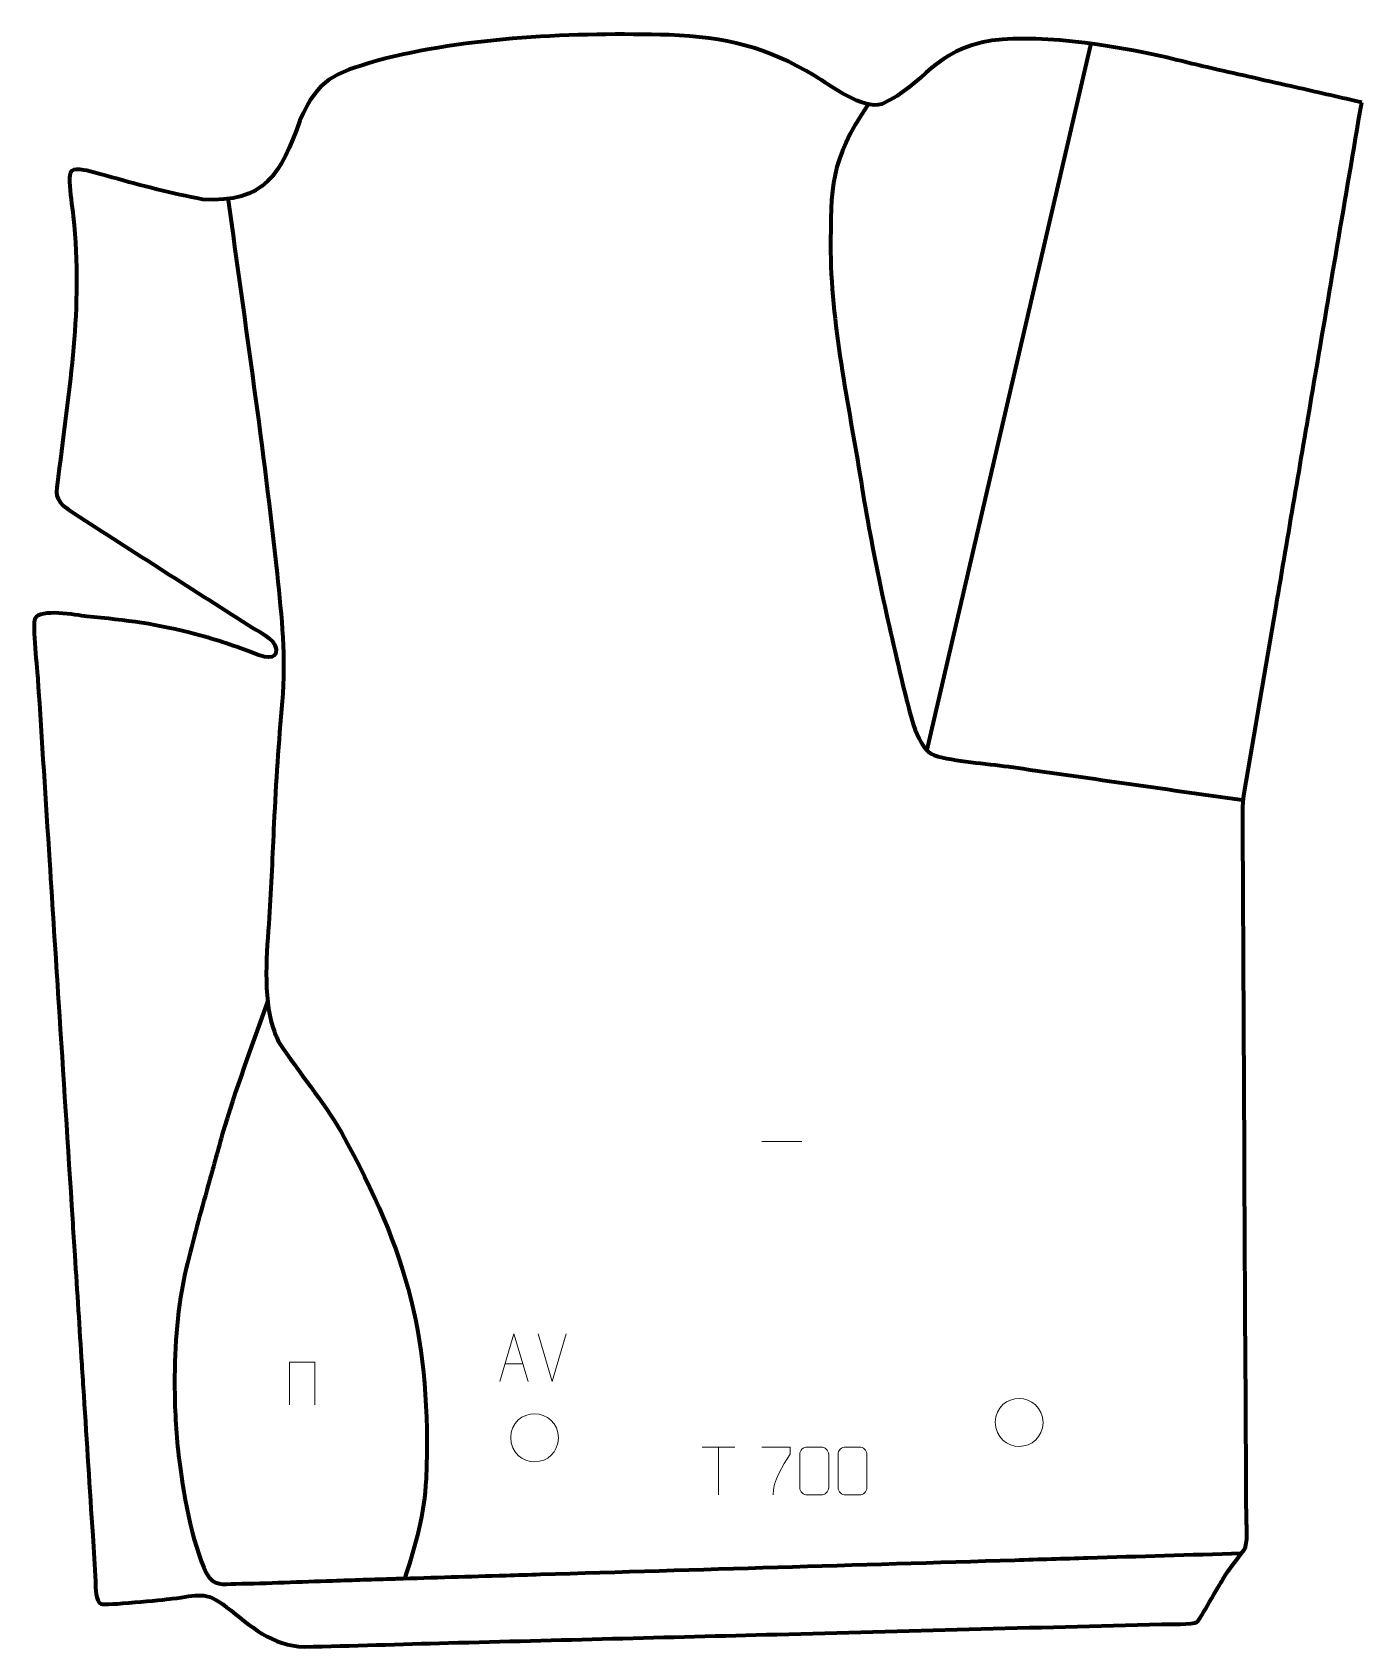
# Model space of a CAD drawing. Header units: millimetres. Extents: x 957 to 1650, y -28 to 813.
import ezdxf

# ---------------------------------------------------------------- set-up
doc = ezdxf.new("R2010")
doc.units = ezdxf.units.MM
doc.header["$MEASUREMENT"] = 0
doc.layers.add('layer 2', color=7, linetype='Continuous')
doc.layers.add('layer 3', color=7, linetype='Continuous')

msp = doc.modelspace()

# ---------------------------------------------------------------- linework, layer by layer
at = {"layer": 'layer 2', "color": 142, "lineweight": 158}
msp.add_open_spline([(1508.4595, 806.865), (1508.4595, 806.865), (1423.1335, 438.9131), (1423.1335, 438.9131)], degree=3, dxfattribs=at)
for points, knots in [([(1392.4971, 775.6015), (1372.7659, 745.8391), (1373.1547, 733.6792), (1373.1555, 699.0119), (1373.1555, 699.0119), (1373.5362, 658.2241), (1383.3246, 616.0258), (1389.5661, 575.6417), (1389.5661, 575.6417), (1395.3742, 539.7395), (1403.6024, 502.6664), (1412.2809, 467.3231), (1412.2809, 467.3231), (1414.2202, 459.4228), (1418.6447, 439.4898), (1427.1349, 436.775), (1427.1349, 436.775), (1437.9729, 433.4578), (1454.0685, 432.5442), (1465.7782, 430.8712), (1465.7782, 430.8712), (1505.9229, 425.1355), (1546.0663, 419.3906), (1586.2105, 413.6511), (1586.2105, 413.6511), (1586.2105, 413.6511), (1588.0923, 413.382), (1588.0923, 413.382)], [0, 0, 0, 0, 0.125, 0.125, 0.125, 0.125, 0.25, 0.25, 0.25, 0.25, 0.375, 0.375, 0.375, 0.375, 0.5, 0.5, 0.5, 0.5, 0.625, 0.625, 0.625, 0.625, 0.75, 0.75, 0.75, 0.75, 1, 1, 1, 1]), ([(1059.3733, 725.976), (1068.2363, 661.3545), (1077.8855, 596.1648), (1084.8047, 531.3451), (1084.8047, 531.3451), (1087.2197, 508.7207), (1089.4961, 487.5625), (1087.5068, 464.771), (1087.5068, 464.771), (1085.6415, 443.3998), (1084.1838, 422.7313), (1083.202, 401.2931), (1083.202, 401.2931), (1082.4471, 384.8095), (1081.7302, 368.6716), (1080.6912, 352.1838), (1080.6912, 352.1838), (1079.5713, 334.4107), (1077.2276, 311.5207), (1082.769, 294.6112), (1082.769, 294.6112), (1083.5983, 292.081), (1084.5254, 289.8523), (1085.6672, 287.4508), (1085.6672, 287.4508), (1096.2664, 271.0981), (1108.4334, 257.4186), (1118.3535, 240.2652), (1118.3535, 240.2652), (1152.9973, 177.3256), (1165.2994, 131.9816), (1162.4092, 59.8678), (1162.4092, 59.8678), (1161.6398, 41.2225), (1157.0044, 25.8105), (1151.3876, 8.2364)], [0, 0, 0, 0, 0.1, 0.1, 0.1, 0.1, 0.2, 0.2, 0.2, 0.2, 0.3, 0.3, 0.3, 0.3, 0.4, 0.4, 0.4, 0.4, 0.5, 0.5, 0.5, 0.5, 0.6, 0.6, 0.6, 0.6, 0.7, 0.7, 0.7, 0.7, 0.8, 0.8, 0.8, 0.8, 1, 1, 1, 1]), ([(1080.0441, 308.9602), (1071.8941, 285.5762), (1062.9746, 262.5532), (1056.1465, 238.7219), (1056.1465, 238.7219), (1053.7215, 230.1184), (1051.4286, 221.4792), (1048.9966, 212.8769), (1048.9966, 212.8769), (1044.9132, 198.4735), (1040.9964, 184.074), (1037.5493, 169.5023), (1037.5493, 169.5023), (1032.8228, 149.2775), (1031.5413, 129.868), (1031.4687, 109.1762), (1031.4687, 109.1762), (1031.4824, 96.7349), (1032.1073, 84.3328), (1033.5144, 71.9695), (1033.5144, 71.9695), (1035.7481, 54.1395), (1040.2659, 26.4062), (1048.1409, 10.5635), (1048.1409, 10.5635), (1051.7364, 3.6598), (1056.361, 5.0431), (1063.3798, 5.161), (1063.3798, 5.161), (1080.0531, 5.4411), (1097.0672, 6.2279), (1113.7734, 6.7725), (1113.7734, 6.7725), (1124.5443, 7.1236), (1135.3149, 7.4761), (1146.0865, 7.8043), (1146.0865, 7.8043), (1146.0865, 7.8043), (1147.037, 7.8331), (1147.037, 7.8331), (1147.037, 7.8331), (1166.0412, 8.4055), (1185.0454, 8.9779), (1204.0496, 9.5505), (1204.0496, 9.5505), (1210.0677, 9.7317), (1216.0857, 9.913), (1222.1037, 10.0943), (1222.1037, 10.0943), (1304.4552, 12.5749), (1386.8068, 15.0556), (1469.1583, 17.5362), (1469.1583, 17.5362), (1481.8278, 17.9178), (1494.4974, 18.2996), (1507.1668, 18.6812), (1507.1668, 18.6812), (1533.7726, 19.4826), (1560.3786, 20.2841), (1586.9845, 21.0855)], [0, 0, 0, 0, 0.0625, 0.0625, 0.0625, 0.0625, 0.125, 0.125, 0.125, 0.125, 0.1875, 0.1875, 0.1875, 0.1875, 0.25, 0.25, 0.25, 0.25, 0.3125, 0.3125, 0.3125, 0.3125, 0.375, 0.375, 0.375, 0.375, 0.4375, 0.4375, 0.4375, 0.4375, 0.5, 0.5, 0.5, 0.5, 0.5625, 0.5625, 0.5625, 0.5625, 0.625, 0.625, 0.625, 0.625, 0.6875, 0.6875, 0.6875, 0.6875, 0.75, 0.75, 0.75, 0.75, 0.8125, 0.8125, 0.8125, 0.8125, 0.875, 0.875, 0.875, 0.875, 1, 1, 1, 1])]:
    msp.add_open_spline(points, degree=3, knots=knots, dxfattribs=at)
at = {"layer": 'layer 2', "color": 142, "lineweight": 9}
for points in [[(1337.2547, 235.4994), (1337.2547, 235.4994), (1358.2008, 235.4994), (1358.2008, 235.4994)], [(1228.0682, 110.4498), (1228.0682, 110.4498), (1220.7652, 135.3393), (1220.7652, 135.3393)], [(1235.3712, 135.3393), (1235.3712, 135.3393), (1228.0682, 110.4498), (1228.0682, 110.4498)], [(1203.4945, 119.6827), (1203.4945, 119.6827), (1212.9658, 119.6827), (1212.9658, 119.6827)], [(1306.2493, 76.3328), (1306.2493, 76.3328), (1323.193, 76.3328), (1323.193, 76.3328)], [(1314.7214, 51.4667), (1314.7214, 51.4667), (1314.7214, 76.3563), (1314.7214, 76.3563)]]:
    msp.add_open_spline(points, degree=3, dxfattribs=at)
for points, knots in [([(1200.7789, 110.457), (1200.7789, 110.457), (1208.1309, 135.3465), (1208.1309, 135.3465), (1208.1309, 135.3465), (1208.1309, 135.3465), (1215.6814, 110.457), (1215.6814, 110.457)], [0, 0, 0, 0, 0.33333333, 0.33333333, 0.33333333, 0.33333333, 1, 1, 1, 1]), ([(1091.3562, 98.383), (1091.3562, 98.383), (1091.3562, 120.6759), (1091.3562, 120.6759), (1091.3562, 120.6759), (1091.3562, 120.6759), (1104.4409, 120.6759), (1104.4409, 120.6759), (1104.4409, 120.6759), (1104.4409, 120.6759), (1104.4409, 98.383), (1104.4409, 98.383)], [0, 0, 0, 0, 0.25, 0.25, 0.25, 0.25, 0.5, 0.5, 0.5, 0.5, 1, 1, 1, 1]), ([(1458.8706, 89.3138), (1458.9546, 97.1988), (1465.217, 101.7655), (1471.3385, 101.6504), (1471.3385, 101.6504), (1477.4601, 101.7655), (1483.7225, 96.9406), (1483.8065, 89.0557), (1483.8065, 89.0557), (1483.3668, 81.5401), (1478.0925, 76.754), (1471.3385, 76.7191), (1471.3385, 76.7191), (1465.217, 76.6039), (1458.9546, 81.4288), (1458.8706, 89.3138)], [0, 0, 0, 0, 0.2, 0.2, 0.2, 0.2, 0.4, 0.4, 0.4, 0.4, 0.6, 0.6, 0.6, 0.6, 1, 1, 1, 1]), ([(1206.5197, 81.3343), (1206.6036, 89.2193), (1212.8661, 93.7861), (1218.9876, 93.6709), (1218.9876, 93.6709), (1225.1092, 93.7861), (1231.3716, 88.9612), (1231.4555, 81.0762), (1231.4555, 81.0762), (1231.0159, 73.5606), (1225.7416, 68.7746), (1218.9876, 68.7396), (1218.9876, 68.7396), (1212.8661, 68.6245), (1206.6036, 73.4494), (1206.5197, 81.3343)], [0, 0, 0, 0, 0.2, 0.2, 0.2, 0.2, 0.4, 0.4, 0.4, 0.4, 0.6, 0.6, 0.6, 0.6, 1, 1, 1, 1]), ([(1337.2552, 76.3587), (1337.2552, 76.3587), (1352.0333, 76.3587), (1352.0333, 76.3587), (1352.0333, 76.3587), (1352.033, 75.1124), (1352.033, 73.866), (1352.0333, 72.6193), (1352.0333, 72.6193), (1348.0491, 66.6377), (1343.1465, 58.8241), (1343.1465, 51.4642)], [0, 0, 0, 0, 0.25, 0.25, 0.25, 0.25, 0.5, 0.5, 0.5, 0.5, 1, 1, 1, 1]), ([(1361.0213, 76.3787), (1363.3814, 76.3787), (1365.7418, 76.3787), (1368.1023, 76.3787), (1368.1023, 76.3787), (1370.0777, 76.4142), (1372.0985, 74.9238), (1372.1255, 72.4879), (1372.1255, 72.4879), (1372.1252, 66.7453), (1372.1252, 61.0022), (1372.1255, 55.2588), (1372.1255, 55.2588), (1371.9837, 52.9372), (1370.2818, 51.4587), (1368.1023, 51.4479), (1368.1023, 51.4479), (1365.736, 51.4483), (1363.3696, 51.4483), (1361.0037, 51.4479), (1361.0037, 51.4479), (1359.0503, 51.3426), (1357.049, 53.2257), (1357.0604, 55.2415), (1357.0604, 55.2415), (1357.0608, 61.0073), (1357.0608, 66.7727), (1357.0604, 72.5377), (1357.0604, 72.5377), (1357.0647, 74.6742), (1358.8372, 76.3922), (1361.0213, 76.3787)], [0, 0, 0, 0, 0.11111111, 0.11111111, 0.11111111, 0.11111111, 0.22222222, 0.22222222, 0.22222222, 0.22222222, 0.33333333, 0.33333333, 0.33333333, 0.33333333, 0.44444444, 0.44444444, 0.44444444, 0.44444444, 0.55555556, 0.55555556, 0.55555556, 0.55555556, 0.66666667, 0.66666667, 0.66666667, 0.66666667, 0.77777778, 0.77777778, 0.77777778, 0.77777778, 1, 1, 1, 1]), ([(1380.97, 76.3787), (1383.3301, 76.3787), (1385.6905, 76.3787), (1388.051, 76.3787), (1388.051, 76.3787), (1390.0264, 76.4142), (1392.0472, 74.9238), (1392.0742, 72.4879), (1392.0742, 72.4879), (1392.0738, 66.7453), (1392.0738, 61.0022), (1392.0742, 55.2588), (1392.0742, 55.2588), (1391.9324, 52.9372), (1390.2305, 51.4587), (1388.051, 51.4479), (1388.051, 51.4479), (1385.6847, 51.4483), (1383.3183, 51.4483), (1380.9524, 51.4479), (1380.9524, 51.4479), (1378.9989, 51.3426), (1376.9977, 53.2257), (1377.0091, 55.2415), (1377.0091, 55.2415), (1377.0094, 61.0073), (1377.0094, 66.7727), (1377.0091, 72.5377), (1377.0091, 72.5377), (1377.0134, 74.6742), (1378.7859, 76.3922), (1380.97, 76.3787)], [0, 0, 0, 0, 0.11111111, 0.11111111, 0.11111111, 0.11111111, 0.22222222, 0.22222222, 0.22222222, 0.22222222, 0.33333333, 0.33333333, 0.33333333, 0.33333333, 0.44444444, 0.44444444, 0.44444444, 0.44444444, 0.55555556, 0.55555556, 0.55555556, 0.55555556, 0.66666667, 0.66666667, 0.66666667, 0.66666667, 0.77777778, 0.77777778, 0.77777778, 0.77777778, 1, 1, 1, 1])]:
    msp.add_open_spline(points, degree=3, knots=knots, dxfattribs=at)
at = {"layer": 'layer 3', "color": 242, "lineweight": 158}
msp.add_open_spline([(1649.7366, 776.9118), (1641.2429, 726.9), (1632.7492, 676.8883), (1624.2555, 626.8765), (1624.2555, 626.8765), (1621.0704, 608.1221), (1617.8853, 589.3678), (1614.7001, 570.6133), (1614.7001, 570.6133), (1611.515, 551.859), (1608.3299, 533.1045), (1605.1448, 514.3501), (1605.1448, 514.3501), (1599.6264, 481.8574), (1593.9727, 449.3373), (1588.5791, 416.8299), (1588.5791, 416.8299), (1587.4765, 410.1843), (1587.7902, 405.163), (1587.8262, 398.5336), (1587.8262, 398.5336), (1588.4772, 278.5978), (1588.9412, 158.6593), (1589.7097, 38.7244), (1589.7097, 38.7244), (1589.7873, 34.4949), (1590.7651, 26.3975), (1588.4582, 22.9083), (1588.4582, 22.9083), (1584.6896, 17.4858), (1580.8116, 13.2627), (1577.3906, 7.4357), (1577.3906, 7.4357), (1575.8349, 4.7861), (1565.1233, -13.8998), (1564.1164, -14.6014), (1564.1164, -14.6014), (1561.7492, -16.2509), (1549.312, -15.8575), (1545.5538, -15.9492), (1545.5538, -15.9492), (1478.7274, -17.5807), (1411.9063, -19.4444), (1345.0828, -21.1896), (1345.0828, -21.1896), (1288.0771, -22.6773), (1231.0714, -24.1652), (1174.0657, -25.6531), (1174.0657, -25.6531), (1149.0484, -26.3107), (1124.0321, -27.158), (1099.0106, -27.6312), (1099.0106, -27.6312), (1082.312, -27.3715), (1070.8289, -16.6675), (1058.5693, -6.9826), (1058.5693, -6.9826), (1047.1146, 1.8728), (1043.7617, -1.023), (1030.1558, -2.5975), (1030.1558, -2.5975), (1025.3759, -3.1214), (995.3319, -6.272), (993.2483, -5.3133), (993.2483, -5.3133), (989.9892, -3.8137), (990.4084, 2.9733), (990.2188, 6.2756), (990.2188, 6.2756), (989.7586, 14.2973), (989.311, 22.3275), (988.8019, 30.3456), (988.8019, 30.3456), (987.2441, 54.6656), (985.6863, 78.9857), (984.1285, 103.3056), (984.1285, 103.3056), (983.7845, 108.675), (983.4406, 114.0444), (983.0967, 119.4138), (983.0967, 119.4138), (981.8828, 138.3644), (980.6689, 157.3151), (979.455, 176.2658), (979.455, 176.2658), (979.0504, 182.5827), (978.6458, 188.8996), (978.2412, 195.2165), (978.2412, 195.2165), (975.8336, 232.802), (973.4261, 270.3876), (971.0186, 307.9731), (971.0186, 307.9731), (969.4405, 332.6089), (967.8625, 357.2448), (966.2845, 381.8807), (966.2845, 381.8807), (964.2816, 413.1493), (962.2787, 444.4179), (960.2758, 475.6866), (960.2758, 475.6866), (959.8964, 480.5037), (957.3524, 505.3061), (958.6847, 507.8833), (958.6847, 507.8833), (961.5652, 513.4558), (980.092, 509.7044), (985.6967, 509.1512), (985.6967, 509.1512), (1006.5673, 507.0903), (1022.3646, 505.2188), (1042.8039, 499.7161), (1042.8039, 499.7161), (1053.673, 496.7748), (1062.8767, 493.7642), (1073.3623, 489.6546), (1073.3623, 489.6546), (1076.8252, 488.2974), (1084.8677, 485.4489), (1084.4348, 492.1158), (1084.4348, 492.1158), (1083.4857, 497.7362), (1074.4745, 501.652), (1069.9853, 504.5375), (1069.9853, 504.5375), (1038.7494, 524.6133), (1007.2132, 544.4988), (976.156, 564.8157), (976.156, 564.8157), (968.3153, 570.393), (969.8631, 573.0501), (970.8723, 581.8561), (970.8723, 581.8561), (976.6087, 630.0392), (983.7981, 668.2798), (978.6272, 717.5611), (978.6272, 717.5611), (978.0333, 723.2217), (977.0637, 729.8559), (976.7689, 735.4232), (976.7689, 735.4232), (976.4519, 741.4121), (977.7846, 742.669), (984.2099, 741.6517), (984.2099, 741.6517), (988.2928, 741.0053), (994.6597, 738.9344), (998.9162, 737.7789), (998.9162, 737.7789), (1014.5198, 733.5432), (1030.0881, 729.3177), (1046.0032, 726.3885), (1046.0032, 726.3885), (1078.4469, 724.3431), (1087.0341, 739.7877), (1096.6994, 767.4471), (1096.6994, 767.4471), (1106.5247, 789.6313), (1114.4647, 791.8411), (1136.6829, 798.5411), (1136.6829, 798.5411), (1183.7435, 811.0713), (1240.3879, 813.4155), (1289.0325, 812.0068), (1289.0325, 812.0068), (1318.2931, 810.8683), (1339.8142, 805.7513), (1365.0985, 790.6334), (1365.0985, 790.6334), (1373.2647, 785.4947), (1389.9139, 772.9795), (1399.7375, 775.973), (1399.7375, 775.973), (1422.6722, 786.4198), (1426.6174, 804.2557), (1457.06, 809.1286), (1457.06, 809.1286), (1484.7392, 812.6888), (1526.2783, 805.6639), (1553.6179, 798.9481), (1553.6179, 798.9481), (1558.8491, 797.6631), (1564.0653, 796.3622), (1569.3177, 795.1623), (1569.3177, 795.1623), (1583.7999, 791.8775), (1598.2811, 788.5892), (1612.7629, 785.3026), (1612.7629, 785.3026), (1623.8549, 782.7854), (1634.9471, 780.2681), (1646.0392, 777.7508), (1646.0392, 777.7508), (1646.0392, 777.7508), (1649.7366, 776.9118), (1649.7366, 776.9118)], degree=3, knots=[0, 0, 0, 0, 0.02, 0.02, 0.02, 0.02, 0.04, 0.04, 0.04, 0.04, 0.06, 0.06, 0.06, 0.06, 0.08, 0.08, 0.08, 0.08, 0.1, 0.1, 0.1, 0.1, 0.12, 0.12, 0.12, 0.12, 0.14, 0.14, 0.14, 0.14, 0.16, 0.16, 0.16, 0.16, 0.18, 0.18, 0.18, 0.18, 0.2, 0.2, 0.2, 0.2, 0.22, 0.22, 0.22, 0.22, 0.24, 0.24, 0.24, 0.24, 0.26, 0.26, 0.26, 0.26, 0.28, 0.28, 0.28, 0.28, 0.3, 0.3, 0.3, 0.3, 0.32, 0.32, 0.32, 0.32, 0.34, 0.34, 0.34, 0.34, 0.36, 0.36, 0.36, 0.36, 0.38, 0.38, 0.38, 0.38, 0.4, 0.4, 0.4, 0.4, 0.42, 0.42, 0.42, 0.42, 0.44, 0.44, 0.44, 0.44, 0.46, 0.46, 0.46, 0.46, 0.48, 0.48, 0.48, 0.48, 0.5, 0.5, 0.5, 0.5, 0.52, 0.52, 0.52, 0.52, 0.54, 0.54, 0.54, 0.54, 0.56, 0.56, 0.56, 0.56, 0.58, 0.58, 0.58, 0.58, 0.6, 0.6, 0.6, 0.6, 0.62, 0.62, 0.62, 0.62, 0.64, 0.64, 0.64, 0.64, 0.66, 0.66, 0.66, 0.66, 0.68, 0.68, 0.68, 0.68, 0.7, 0.7, 0.7, 0.7, 0.72, 0.72, 0.72, 0.72, 0.74, 0.74, 0.74, 0.74, 0.76, 0.76, 0.76, 0.76, 0.78, 0.78, 0.78, 0.78, 0.8, 0.8, 0.8, 0.8, 0.82, 0.82, 0.82, 0.82, 0.84, 0.84, 0.84, 0.84, 0.86, 0.86, 0.86, 0.86, 0.88, 0.88, 0.88, 0.88, 0.9, 0.9, 0.9, 0.9, 0.92, 0.92, 0.92, 0.92, 0.94, 0.94, 0.94, 0.94, 0.96, 0.96, 0.96, 0.96, 1, 1, 1, 1], dxfattribs=at)

doc.saveas('drawing.dxf')
